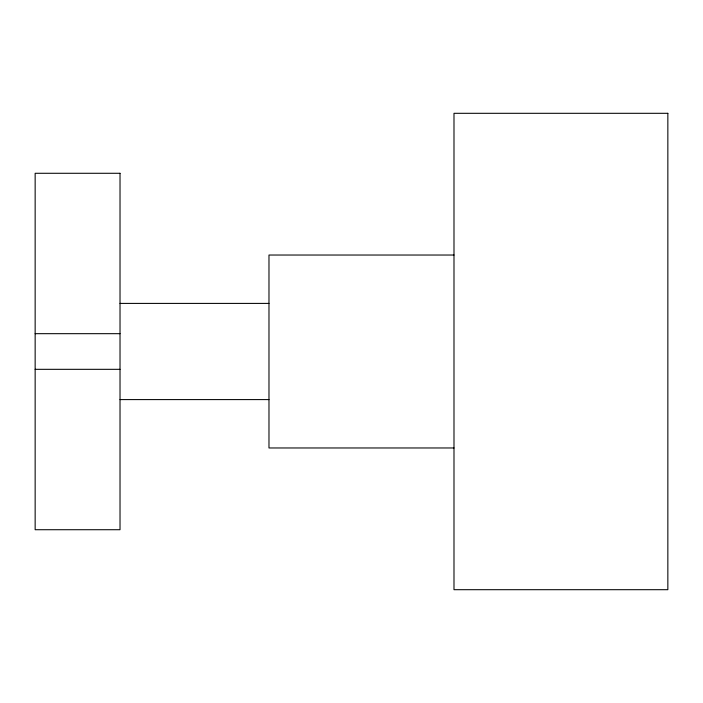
<?xml version="1.0" encoding="UTF-8"?>
<svg xmlns="http://www.w3.org/2000/svg" width="703" height="703" viewBox="0 0 703 703"><rect width="100%" height="100%" fill="white"/><g stroke="black" fill="none" stroke-linecap="round" stroke-linejoin="round"><path stroke-width="1.05" d="M453.989 255.031L268.977 255.031L268.977 447.969L453.989 447.969M120.02 303.406L268.977 303.406M35.15 333.679L120.02 333.679M35.15 369.321L120.02 369.321M120.02 399.594L268.977 399.594M667.85 113.306L453.989 113.306L453.989 589.694L667.85 589.694L667.85 113.306M120.02 173.281L35.15 173.281L35.15 529.719L120.02 529.719L120.02 173.281"/></g></svg>
